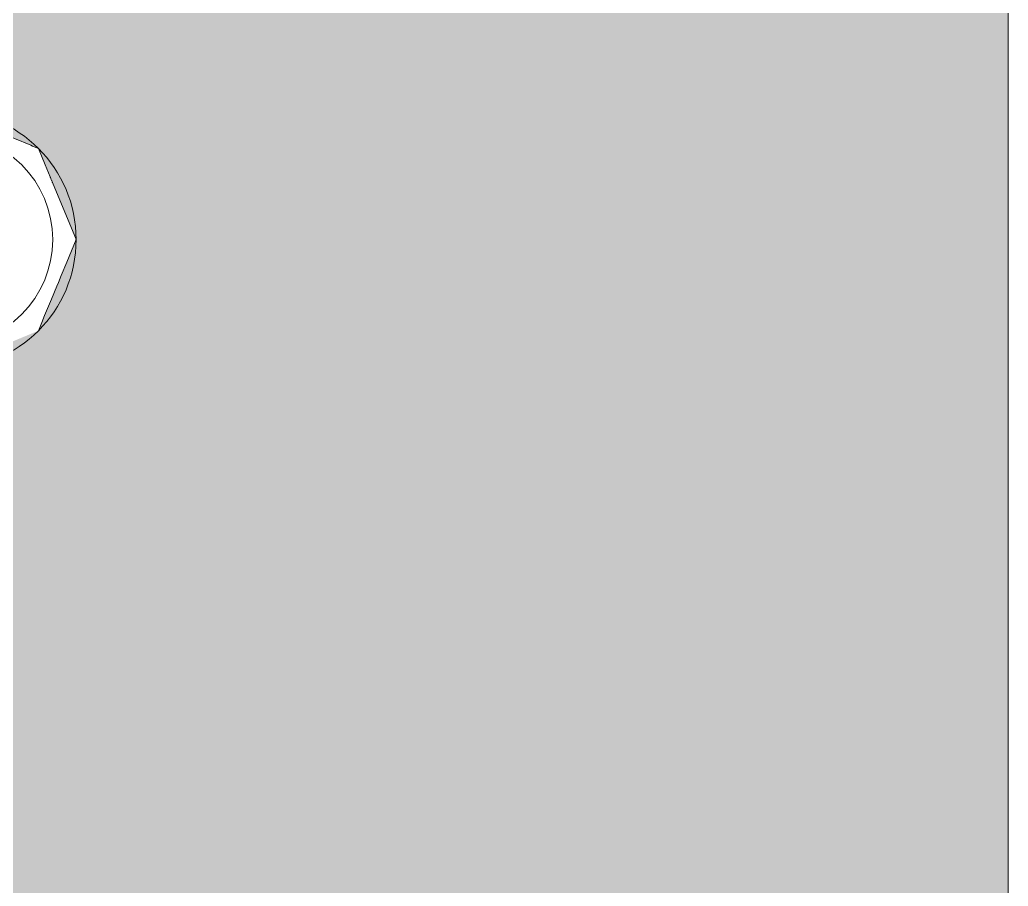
# Paper-space layout '1' of a CAD drawing. Header units: millimetres. Extents: x 1 to 31501, y 3 to 22278.
# Drawn here: x 16744.8 to 16878.8, y 2136.4 to 2253.8 of the extents above; entities that cross this region are included whole.
import ezdxf

# ---------------------------------------------------------------- set-up
doc = ezdxf.new("R2010")
doc.units = ezdxf.units.MM
doc.header["$MEASUREMENT"] = 0
doc.layers.add('NKB-LOGO', color=1, linetype='Continuous', lineweight=13)
doc.layers.add('NKB-SIGN', color=1, linetype='Continuous', lineweight=18)

# ---------------------------------------------------------------- blocks, each defined once
blk = doc.blocks.new('*U5')
at = {"layer": 'NKB-LOGO', "color": 1, "linetype": 'Continuous'}
for p, q in [((327.945, 724.25), (327.945, 190.435)), ((327.945, 190.435), (327.945, 190.399)), ((327.945, 190.399), (327.945, 190.399)), ((327.945, 190.399), (327.945, 190.12)), ((283.808, 189.966), (286.247, 188.956)), ((327.945, 190.12), (327.945, 189.966)), ((327.945, 189.966), (327.945, 188.956)), ((286.247, 188.956), (286.319, 188.926)), ((327.945, 188.956), (327.945, 188.926)), ((286.319, 188.926), (286.563, 188.825)), ((286.563, 188.825), (286.853, 188.124)), ((327.945, 188.926), (327.945, 188.825)), ((327.945, 188.825), (327.945, 188.124)), ((286.853, 188.124), (287.063, 187.619)), ((327.945, 188.124), (327.945, 187.619)), ((287.063, 187.619), (287.063, 187.619)), ((287.063, 187.619), (287.063, 187.619)), ((287.063, 187.619), (287.063, 187.619)), ((287.063, 187.619), (287.063, 187.619)), ((287.063, 187.619), (287.063, 187.618)), ((287.063, 187.618), (287.063, 187.618)), ((287.063, 187.618), (287.063, 187.618)), ((287.063, 187.618), (287.063, 187.618)), ((287.063, 187.618), (287.063, 187.618)), ((287.063, 187.618), (287.063, 187.618)), ((287.063, 187.618), (287.063, 187.618)), ((287.063, 187.618), (287.063, 187.618)), ((287.063, 187.618), (287.063, 187.618)), ((287.063, 187.618), (287.063, 187.618)), ((287.063, 187.618), (287.069, 187.603)), ((287.069, 187.603), (287.069, 187.603)), ((287.069, 187.603), (287.069, 187.603)), ((287.069, 187.603), (287.069, 187.603)), ((287.069, 187.603), (287.069, 187.603)), ((287.069, 187.603), (287.069, 187.602)), ((287.069, 187.602), (287.069, 187.602)), ((287.069, 187.602), (287.07, 187.602)), ((287.07, 187.602), (287.07, 187.601)), ((287.07, 187.601), (287.07, 187.601)), ((287.07, 187.601), (287.07, 187.601)), ((287.07, 187.601), (287.07, 187.6)), ((287.07, 187.6), (287.07, 187.6)), ((287.07, 187.6), (287.071, 187.599)), ((287.071, 187.599), (287.071, 187.599)), ((287.071, 187.599), (287.071, 187.599)), ((287.071, 187.599), (287.071, 187.599)), ((287.071, 187.599), (287.071, 187.599)), ((287.071, 187.599), (287.071, 187.599)), ((287.071, 187.599), (287.071, 187.599)), ((287.071, 187.599), (287.076, 187.587)), ((287.076, 187.587), (287.076, 187.586)), ((287.076, 187.586), (287.077, 187.585)), ((287.077, 187.585), (287.077, 187.585)), ((287.077, 187.585), (287.077, 187.584)), ((287.077, 187.584), (287.077, 187.584)), ((287.077, 187.584), (287.077, 187.584)), ((287.077, 187.584), (287.077, 187.584)), ((287.077, 187.584), (287.077, 187.584)), ((287.077, 187.584), (287.077, 187.584)), ((287.077, 187.584), (287.077, 187.584)), ((287.077, 187.584), (287.077, 187.583)), ((287.077, 187.583), (287.077, 187.583)), ((287.077, 187.583), (287.077, 187.583)), ((287.077, 187.583), (287.077, 187.583)), ((287.077, 187.583), (287.077, 187.583)), ((287.077, 187.583), (287.078, 187.583)), ((287.078, 187.583), (287.078, 187.583)), ((287.078, 187.583), (287.078, 187.583)), ((287.078, 187.583), (287.078, 187.583)), ((287.078, 187.583), (287.078, 187.583)), ((287.078, 187.583), (287.078, 187.582)), ((287.078, 187.582), (287.078, 187.582)), ((287.078, 187.582), (287.078, 187.582)), ((287.078, 187.582), (287.078, 187.582)), ((287.078, 187.582), (287.078, 187.581)), ((287.078, 187.581), (287.078, 187.581)), ((287.078, 187.581), (287.078, 187.581)), ((287.078, 187.581), (287.079, 187.58)), ((287.079, 187.58), (287.079, 187.58)), ((287.079, 187.58), (287.093, 187.545)), ((287.093, 187.545), (287.093, 187.545)), ((287.093, 187.545), (287.093, 187.545)), ((287.093, 187.545), (287.093, 187.545)), ((287.093, 187.545), (287.093, 187.544)), ((287.093, 187.544), (287.094, 187.544)), ((287.094, 187.544), (287.094, 187.544)), ((287.094, 187.544), (287.094, 187.542)), ((287.094, 187.542), (287.095, 187.542)), ((287.095, 187.542), (287.095, 187.541)), ((287.095, 187.541), (287.095, 187.54)), ((287.095, 187.54), (287.096, 187.539)), ((287.096, 187.539), (287.096, 187.538)), ((287.096, 187.538), (287.097, 187.537)), ((287.097, 187.537), (287.097, 187.536)), ((287.097, 187.536), (287.097, 187.536)), ((287.097, 187.536), (287.097, 187.536)), ((287.097, 187.536), (287.097, 187.536)), ((287.097, 187.536), (287.097, 187.535)), ((287.097, 187.535), (287.098, 187.534)), ((287.098, 187.534), (287.11, 187.504)), ((287.11, 187.504), (287.111, 187.502)), ((287.111, 187.502), (287.111, 187.501)), ((287.111, 187.501), (287.112, 187.501)), ((287.112, 187.501), (287.112, 187.501)), ((287.112, 187.501), (287.112, 187.5)), ((287.112, 187.5), (287.112, 187.499)), ((287.112, 187.499), (287.112, 187.499)), ((287.112, 187.499), (287.112, 187.499)), ((287.112, 187.499), (287.113, 187.498)), ((287.113, 187.498), (287.113, 187.498)), ((287.113, 187.498), (287.113, 187.498)), ((287.113, 187.498), (287.113, 187.498)), ((287.113, 187.498), (287.113, 187.498)), ((287.113, 187.498), (287.113, 187.498)), ((287.113, 187.498), (287.113, 187.498)), ((287.113, 187.498), (287.113, 187.497)), ((287.113, 187.497), (287.113, 187.497)), ((287.113, 187.497), (287.113, 187.497)), ((287.113, 187.497), (287.113, 187.497)), ((287.113, 187.497), (287.113, 187.497)), ((287.113, 187.497), (287.113, 187.497)), ((287.113, 187.497), (287.113, 187.497)), ((287.113, 187.497), (287.113, 187.496)), ((287.113, 187.496), (287.114, 187.496)), ((287.114, 187.496), (287.114, 187.495)), ((287.114, 187.495), (287.114, 187.495)), ((287.114, 187.495), (287.114, 187.495)), ((287.114, 187.495), (287.114, 187.495)), ((287.114, 187.495), (287.115, 187.493)), ((287.115, 187.493), (287.129, 187.46)), ((287.129, 187.46), (287.129, 187.459)), ((287.129, 187.459), (287.129, 187.459)), ((287.129, 187.459), (287.129, 187.459)), ((287.129, 187.459), (287.129, 187.459)), ((287.129, 187.459), (287.129, 187.459)), ((287.129, 187.459), (287.129, 187.458)), ((287.129, 187.458), (287.13, 187.457)), ((287.13, 187.457), (287.13, 187.456)), ((287.13, 187.456), (287.13, 187.456)), ((287.13, 187.456), (287.131, 187.454)), ((287.131, 187.454), (287.131, 187.453)), ((287.131, 187.453), (287.131, 187.453)), ((287.131, 187.453), (287.132, 187.451)), ((287.132, 187.451), (287.132, 187.451)), ((287.132, 187.451), (287.132, 187.451)), ((287.132, 187.451), (287.132, 187.451)), ((287.132, 187.451), (287.133, 187.45)), ((287.133, 187.45), (287.133, 187.449)), ((287.133, 187.449), (287.134, 187.448)), ((287.134, 187.448), (287.146, 187.417)), ((287.146, 187.417), (287.147, 187.416)), ((287.147, 187.416), (287.147, 187.415)), ((287.147, 187.415), (287.147, 187.415)), ((287.147, 187.415), (287.147, 187.415)), ((287.147, 187.415), (287.147, 187.414)), ((287.147, 187.414), (287.148, 187.414)), ((287.148, 187.414), (287.148, 187.414)), ((287.148, 187.414), (287.148, 187.414)), ((287.148, 187.414), (287.148, 187.413)), ((287.148, 187.413), (287.148, 187.413)), ((287.148, 187.413), (287.148, 187.413)), ((287.148, 187.413), (287.148, 187.412)), ((287.148, 187.412), (287.148, 187.412)), ((287.148, 187.412), (287.148, 187.412)), ((287.148, 187.412), (287.148, 187.412)), ((287.148, 187.412), (287.148, 187.412)), ((287.148, 187.412), (287.148, 187.412)), ((287.148, 187.412), (287.148, 187.412)), ((287.148, 187.412), (287.148, 187.412)), ((287.148, 187.412), (287.148, 187.412)), ((287.148, 187.412), (287.148, 187.412)), ((287.148, 187.412), (287.148, 187.412)), ((287.148, 187.412), (287.149, 187.411)), ((287.149, 187.411), (287.149, 187.411)), ((287.149, 187.411), (287.149, 187.411)), ((287.149, 187.411), (287.149, 187.411)), ((287.149, 187.411), (287.149, 187.411)), ((287.149, 187.411), (287.149, 187.411)), ((287.149, 187.411), (287.149, 187.409)), ((287.149, 187.409), (287.155, 187.396)), ((287.155, 187.396), (287.155, 187.396)), ((287.155, 187.396), (287.155, 187.396)), ((287.155, 187.396), (287.155, 187.396)), ((287.155, 187.396), (287.155, 187.396)), ((287.155, 187.396), (287.155, 187.396)), ((287.155, 187.396), (287.155, 187.396)), ((287.155, 187.396), (287.155, 187.395)), ((287.155, 187.395), (287.155, 187.395)), ((287.155, 187.395), (287.156, 187.395)), ((287.156, 187.395), (287.156, 187.394)), ((287.156, 187.394), (287.156, 187.394)), ((287.156, 187.394), (287.156, 187.393)), ((287.156, 187.393), (287.156, 187.393)), ((287.156, 187.393), (287.156, 187.393)), ((287.156, 187.393), (287.156, 187.393)), ((287.156, 187.393), (287.156, 187.393)), ((287.156, 187.393), (287.157, 187.392)), ((287.157, 187.392), (287.157, 187.391)), ((287.157, 187.391), (287.157, 187.39)), ((287.157, 187.39), (287.163, 187.377)), ((287.163, 187.377), (287.163, 187.377)), ((287.163, 187.377), (287.163, 187.377)), ((287.163, 187.377), (287.163, 187.377)), ((287.163, 187.377), (287.163, 187.377)), ((287.163, 187.377), (287.163, 187.377)), ((287.163, 187.377), (287.163, 187.377)), ((287.163, 187.377), (287.163, 187.377)), ((287.163, 187.377), (287.163, 187.377)), ((287.163, 187.377), (287.163, 187.377)), ((287.163, 187.377), (287.163, 187.377)), ((287.163, 187.377), (287.163, 187.377)), ((287.163, 187.377), (287.163, 187.377)), ((287.163, 187.377), (287.163, 187.377)), ((287.163, 187.377), (287.163, 187.377)), ((287.163, 187.377), (287.163, 187.377)), ((287.163, 187.377), (287.163, 187.377)), ((287.163, 187.377), (287.163, 187.377)), ((287.163, 187.377), (287.163, 187.377)), ((287.163, 187.377), (287.163, 187.377)), ((287.163, 187.377), (287.163, 187.377)), ((287.163, 187.377), (287.549, 186.445)), ((327.945, 187.619), (327.945, 187.619)), ((327.945, 187.619), (327.945, 187.619)), ((327.945, 187.619), (327.945, 187.619)), ((327.945, 187.619), (327.945, 187.619)), ((327.945, 187.619), (327.945, 187.618)), ((327.945, 187.618), (327.945, 187.618)), ((327.945, 187.618), (327.945, 187.618)), ((327.945, 187.618), (327.945, 187.618)), ((327.945, 187.618), (327.945, 187.618)), ((327.945, 187.618), (327.945, 187.618)), ((327.945, 187.618), (327.945, 187.618)), ((327.945, 187.618), (327.945, 187.618)), ((327.945, 187.618), (327.945, 187.618)), ((327.945, 187.618), (327.945, 187.618)), ((327.945, 187.618), (327.945, 187.603)), ((327.945, 187.603), (327.945, 187.603)), ((327.945, 187.603), (327.945, 187.603)), ((327.945, 187.603), (327.945, 187.603)), ((327.945, 187.603), (327.945, 187.603)), ((327.945, 187.603), (327.945, 187.602)), ((327.945, 187.602), (327.945, 187.602)), ((327.945, 187.602), (327.945, 187.602)), ((327.945, 187.602), (327.945, 187.601)), ((327.945, 187.601), (327.945, 187.601)), ((327.945, 187.601), (327.945, 187.601)), ((327.945, 187.601), (327.945, 187.6)), ((327.945, 187.6), (327.945, 187.6)), ((327.945, 187.6), (327.945, 187.599)), ((327.945, 187.599), (327.945, 187.599)), ((327.945, 187.599), (327.945, 187.599)), ((327.945, 187.599), (327.945, 187.599)), ((327.945, 187.599), (327.945, 187.599)), ((327.945, 187.599), (327.945, 187.599)), ((327.945, 187.599), (327.945, 187.599)), ((327.945, 187.599), (327.945, 187.587)), ((327.945, 187.587), (327.945, 187.586)), ((327.945, 187.586), (327.945, 187.585)), ((327.945, 187.585), (327.945, 187.585)), ((327.945, 187.585), (327.945, 187.584)), ((327.945, 187.584), (327.945, 187.584)), ((327.945, 187.584), (327.945, 187.584)), ((327.945, 187.584), (327.945, 187.584)), ((327.945, 187.584), (327.945, 187.584)), ((327.945, 187.584), (327.945, 187.584)), ((327.945, 187.584), (327.945, 187.584)), ((327.945, 187.584), (327.945, 187.583)), ((327.945, 187.583), (327.945, 187.583)), ((327.945, 187.583), (327.945, 187.583)), ((327.945, 187.583), (327.945, 187.583)), ((327.945, 187.583), (327.945, 187.583)), ((327.945, 187.583), (327.945, 187.583)), ((327.945, 187.583), (327.945, 187.583)), ((327.945, 187.583), (327.945, 187.583)), ((327.945, 187.583), (327.945, 187.583)), ((327.945, 187.583), (327.945, 187.583)), ((327.945, 187.583), (327.945, 187.582)), ((327.945, 187.582), (327.945, 187.582)), ((327.945, 187.582), (327.945, 187.582)), ((327.945, 187.582), (327.945, 187.582)), ((327.945, 187.582), (327.945, 187.581)), ((327.945, 187.581), (327.945, 187.581)), ((327.945, 187.581), (327.945, 187.581)), ((327.945, 187.581), (327.945, 187.58)), ((327.945, 187.58), (327.945, 187.58)), ((327.945, 187.58), (327.945, 187.545)), ((327.945, 187.545), (327.945, 187.545)), ((327.945, 187.545), (327.945, 187.545)), ((327.945, 187.545), (327.945, 187.545)), ((327.945, 187.545), (327.945, 187.544)), ((327.945, 187.544), (327.945, 187.544)), ((327.945, 187.544), (327.945, 187.544)), ((327.945, 187.544), (327.945, 187.542)), ((327.945, 187.542), (327.945, 187.542)), ((327.945, 187.542), (327.945, 187.541)), ((327.945, 187.541), (327.945, 187.54)), ((327.945, 187.54), (327.945, 187.539)), ((327.945, 187.539), (327.945, 187.538)), ((327.945, 187.538), (327.945, 187.537)), ((327.945, 187.537), (327.945, 187.536)), ((327.945, 187.536), (327.945, 187.536)), ((327.945, 187.536), (327.945, 187.536)), ((327.945, 187.536), (327.945, 187.536)), ((327.945, 187.536), (327.945, 187.535)), ((327.945, 187.535), (327.945, 187.534)), ((327.945, 187.534), (327.945, 187.504)), ((327.945, 187.504), (327.945, 187.502)), ((327.945, 187.502), (327.945, 187.501)), ((327.945, 187.501), (327.945, 187.501)), ((327.945, 187.501), (327.945, 187.501)), ((327.945, 187.501), (327.945, 187.5)), ((327.945, 187.5), (327.945, 187.499)), ((327.945, 187.499), (327.945, 187.499)), ((327.945, 187.499), (327.945, 187.499)), ((327.945, 187.499), (327.945, 187.498)), ((327.945, 187.498), (327.945, 187.498)), ((327.945, 187.498), (327.945, 187.498)), ((327.945, 187.498), (327.945, 187.498)), ((327.945, 187.498), (327.945, 187.498)), ((327.945, 187.498), (327.945, 187.498)), ((327.945, 187.498), (327.945, 187.498)), ((327.945, 187.498), (327.945, 187.497)), ((327.945, 187.497), (327.945, 187.497)), ((327.945, 187.497), (327.945, 187.497)), ((327.945, 187.497), (327.945, 187.497)), ((327.945, 187.497), (327.945, 187.497)), ((327.945, 187.497), (327.945, 187.497)), ((327.945, 187.497), (327.945, 187.497)), ((327.945, 187.497), (327.945, 187.496)), ((327.945, 187.496), (327.945, 187.496)), ((327.945, 187.496), (327.945, 187.495)), ((327.945, 187.495), (327.945, 187.495)), ((327.945, 187.495), (327.945, 187.495)), ((327.945, 187.495), (327.945, 187.495)), ((327.945, 187.495), (327.945, 187.493)), ((327.945, 187.493), (327.945, 187.46)), ((327.945, 187.46), (327.945, 187.459)), ((327.945, 187.459), (327.945, 187.459)), ((327.945, 187.459), (327.945, 187.459)), ((327.945, 187.459), (327.945, 187.459)), ((327.945, 187.459), (327.945, 187.459)), ((327.945, 187.459), (327.945, 187.458)), ((327.945, 187.458), (327.945, 187.457)), ((327.945, 187.457), (327.945, 187.456)), ((327.945, 187.456), (327.945, 187.456)), ((327.945, 187.456), (327.945, 187.454)), ((327.945, 187.454), (327.945, 187.453)), ((327.945, 187.453), (327.945, 187.453)), ((327.945, 187.453), (327.945, 187.451)), ((327.945, 187.451), (327.945, 187.451)), ((327.945, 187.451), (327.945, 187.451)), ((327.945, 187.451), (327.945, 187.451)), ((327.945, 187.451), (327.945, 187.45)), ((327.945, 187.45), (327.945, 187.449)), ((327.945, 187.449), (327.945, 187.448)), ((327.945, 187.448), (327.945, 187.417)), ((327.945, 187.417), (327.945, 187.416)), ((327.945, 187.416), (327.945, 187.415)), ((327.945, 187.415), (327.945, 187.415)), ((327.945, 187.415), (327.945, 187.415)), ((327.945, 187.415), (327.945, 187.414)), ((327.945, 187.414), (327.945, 187.414)), ((327.945, 187.414), (327.945, 187.414)), ((327.945, 187.414), (327.945, 187.414)), ((327.945, 187.414), (327.945, 187.413)), ((327.945, 187.413), (327.945, 187.413)), ((327.945, 187.413), (327.945, 187.413)), ((327.945, 187.413), (327.945, 187.412)), ((327.945, 187.412), (327.945, 187.412)), ((327.945, 187.412), (327.945, 187.412)), ((327.945, 187.412), (327.945, 187.412)), ((327.945, 187.412), (327.945, 187.412)), ((327.945, 187.412), (327.945, 187.412)), ((327.945, 187.412), (327.945, 187.412)), ((327.945, 187.412), (327.945, 187.412)), ((327.945, 187.412), (327.945, 187.412)), ((327.945, 187.412), (327.945, 187.412)), ((327.945, 187.412), (327.945, 187.412)), ((327.945, 187.412), (327.945, 187.411)), ((327.945, 187.411), (327.945, 187.411)), ((327.945, 187.411), (327.945, 187.411)), ((327.945, 187.411), (327.945, 187.411)), ((327.945, 187.411), (327.945, 187.411)), ((327.945, 187.411), (327.945, 187.411)), ((327.945, 187.411), (327.945, 187.409)), ((327.945, 187.409), (327.945, 187.396)), ((327.945, 187.396), (327.945, 187.396)), ((327.945, 187.396), (327.945, 187.396)), ((327.945, 187.396), (327.945, 187.396)), ((327.945, 187.396), (327.945, 187.396)), ((327.945, 187.396), (327.945, 187.396)), ((327.945, 187.396), (327.945, 187.396)), ((327.945, 187.396), (327.945, 187.395)), ((327.945, 187.395), (327.945, 187.395)), ((327.945, 187.395), (327.945, 187.395)), ((327.945, 187.395), (327.945, 187.394)), ((327.945, 187.394), (327.945, 187.394)), ((327.945, 187.394), (327.945, 187.393)), ((327.945, 187.393), (327.945, 187.393)), ((327.945, 187.393), (327.945, 187.393)), ((327.945, 187.393), (327.945, 187.393)), ((327.945, 187.393), (327.945, 187.393)), ((327.945, 187.393), (327.945, 187.392)), ((327.945, 187.392), (327.945, 187.391)), ((327.945, 187.391), (327.945, 187.39)), ((327.945, 187.39), (327.945, 187.377)), ((327.945, 187.377), (327.945, 187.377)), ((327.945, 187.377), (327.945, 187.377)), ((327.945, 187.377), (327.945, 187.377)), ((327.945, 187.377), (327.945, 187.377)), ((327.945, 187.377), (327.945, 187.377)), ((327.945, 187.377), (327.945, 187.377)), ((327.945, 187.377), (327.945, 187.377)), ((327.945, 187.377), (327.945, 187.377)), ((327.945, 187.377), (327.945, 187.377)), ((327.945, 187.377), (327.945, 187.377)), ((327.945, 187.377), (327.945, 187.377)), ((327.945, 187.377), (327.945, 187.377)), ((327.945, 187.377), (327.945, 187.377)), ((327.945, 187.377), (327.945, 187.377)), ((327.945, 187.377), (327.945, 187.377)), ((327.945, 187.377), (327.945, 187.377)), ((327.945, 187.377), (327.945, 187.377)), ((327.945, 187.377), (327.945, 187.377)), ((327.945, 187.377), (327.945, 187.377)), ((327.945, 187.377), (327.945, 187.377)), ((327.945, 187.377), (327.945, 186.445)), ((287.549, 186.445), (288.157, 184.977)), ((327.945, 186.445), (327.945, 184.977)), ((288.174, 184.935), (287.777, 183.976)), ((288.157, 184.977), (288.16, 184.97)), ((288.16, 184.97), (288.163, 184.962)), ((288.163, 184.962), (288.166, 184.955)), ((288.166, 184.955), (288.174, 184.935)), ((327.945, 184.977), (327.945, 184.97)), ((327.945, 184.97), (327.945, 184.962)), ((327.945, 184.962), (327.945, 184.955)), ((327.945, 184.955), (327.945, 184.935)), ((327.945, 184.935), (327.945, 183.976)), ((287.777, 183.976), (287.538, 183.399)), ((327.945, 183.976), (327.945, 183.399)), ((287.417, 183.107), (287.352, 182.952)), ((287.538, 183.399), (287.417, 183.107)), ((287.538, 183.399), (287.538, 183.399)), ((327.945, 183.399), (327.945, 183.399)), ((327.945, 183.399), (327.945, 183.107)), ((327.945, 183.107), (327.945, 182.952)), ((287.352, 182.952), (287.124, 182.399)), ((327.945, 182.952), (327.945, 182.399)), ((287.124, 182.399), (286.831, 181.692)), ((327.945, 182.399), (327.945, 181.692)), ((286.709, 181.399), (286.563, 181.046)), ((286.831, 181.692), (286.709, 181.399)), ((327.945, 181.692), (327.945, 181.399)), ((327.945, 181.399), (327.945, 181.046)), ((327.945, 181.046), (327.945, 179.435)), ((327.945, 179.435), (327.945, 178.504)), ((327.945, 178.504), (327.945, 178.235)), ((327.945, 178.235), (327.945, 178.089)), ((327.945, 178.089), (327.945, 178.088)), ((327.945, 178.088), (327.945, 177.735)), ((327.945, 177.735), (327.945, 169.183)), ((327.945, 169.183), (327.945, 168.246)), ((327.945, 168.246), (327.945, 161.045)), ((327.945, 161.045), (327.945, 159.583)), ((327.945, 159.583), (327.945, 159.136)), ((327.945, 159.136), (327.945, 158.111)), ((327.945, 158.111), (327.945, 155.636))]:
    blk.add_line(p, q, dxfattribs=at)
for points in [[(0, 724.25), (0, 190.435), (327.945, 190.435)], [(282.674, 190.435), (282.761, 190.399), (327.945, 190.399)], [(282.761, 190.399), (282.761, 190.399), (327.945, 190.399)], [(282.761, 190.399), (327.945, 190.399), (327.945, 190.399)], [(282.761, 190.399), (283.436, 190.12), (327.945, 190.12)], [(283.436, 190.12), (283.808, 189.966), (327.945, 189.966)], [(283.808, 189.966), (286.247, 188.956), (327.945, 188.956)], [(286.247, 188.956), (286.319, 188.926), (327.945, 188.926)], [(286.319, 188.926), (286.563, 188.825), (327.945, 188.825)], [(286.563, 188.825), (286.853, 188.124), (327.945, 188.124)], [(286.853, 188.124), (287.063, 187.619), (327.945, 187.619)], [(287.063, 187.619), (287.063, 187.619), (327.945, 187.619)], [(287.063, 187.619), (287.063, 187.619), (327.945, 187.619)], [(287.063, 187.619), (287.063, 187.619), (327.945, 187.619)], [(287.063, 187.619), (287.063, 187.619), (327.945, 187.619)], [(287.063, 187.619), (287.063, 187.618), (327.945, 187.618)], [(287.063, 187.618), (287.063, 187.618), (327.945, 187.618)], [(287.063, 187.618), (287.063, 187.618), (327.945, 187.618)], [(287.063, 187.618), (287.063, 187.618), (327.945, 187.618)], [(287.063, 187.618), (287.063, 187.618), (327.945, 187.618)], [(287.063, 187.618), (287.063, 187.618), (327.945, 187.618)], [(287.063, 187.618), (287.063, 187.618), (327.945, 187.618)], [(287.063, 187.618), (287.063, 187.618), (327.945, 187.618)], [(287.063, 187.618), (287.063, 187.618), (327.945, 187.618)], [(287.063, 187.618), (287.063, 187.618), (327.945, 187.618)], [(287.063, 187.618), (287.069, 187.603), (327.945, 187.603)], [(287.069, 187.603), (287.069, 187.603), (327.945, 187.603)], [(287.069, 187.603), (287.069, 187.603), (327.945, 187.603)], [(287.069, 187.603), (287.069, 187.603), (327.945, 187.603)], [(287.069, 187.603), (287.069, 187.603), (327.945, 187.603)], [(287.069, 187.603), (287.069, 187.602), (327.945, 187.602)], [(287.069, 187.602), (287.069, 187.602), (327.945, 187.602)], [(287.069, 187.602), (287.07, 187.602), (327.945, 187.602)], [(287.07, 187.602), (287.07, 187.601), (327.945, 187.601)], [(287.07, 187.601), (287.07, 187.601), (327.945, 187.601)], [(287.07, 187.601), (287.07, 187.601), (327.945, 187.601)], [(287.07, 187.601), (287.07, 187.6), (327.945, 187.6)], [(287.07, 187.6), (287.07, 187.6), (327.945, 187.6)], [(287.07, 187.6), (287.071, 187.599), (327.945, 187.599)], [(287.071, 187.599), (287.071, 187.599), (327.945, 187.599)], [(287.071, 187.599), (287.071, 187.599), (327.945, 187.599)], [(287.071, 187.599), (287.071, 187.599), (327.945, 187.599)], [(287.071, 187.599), (287.071, 187.599), (327.945, 187.599)], [(287.071, 187.599), (287.071, 187.599), (327.945, 187.599)], [(287.071, 187.599), (287.071, 187.599), (327.945, 187.599)], [(287.071, 187.599), (287.076, 187.587), (327.945, 187.587)], [(287.076, 187.587), (287.076, 187.586), (327.945, 187.586)], [(287.076, 187.586), (287.077, 187.585), (327.945, 187.585)], [(287.077, 187.585), (287.077, 187.585), (327.945, 187.585)], [(287.077, 187.585), (287.077, 187.584), (327.945, 187.584)], [(287.077, 187.584), (287.077, 187.584), (327.945, 187.584)], [(287.077, 187.584), (287.077, 187.584), (327.945, 187.584)], [(287.077, 187.584), (287.077, 187.584), (327.945, 187.584)], [(287.077, 187.584), (287.077, 187.584), (327.945, 187.584)], [(287.077, 187.584), (287.077, 187.584), (327.945, 187.584)], [(287.077, 187.584), (287.077, 187.584), (327.945, 187.584)], [(287.077, 187.584), (287.077, 187.583), (327.945, 187.583)], [(287.077, 187.583), (287.077, 187.583), (327.945, 187.583)], [(287.077, 187.583), (287.077, 187.583), (327.945, 187.583)], [(287.077, 187.583), (287.077, 187.583), (327.945, 187.583)], [(287.077, 187.583), (287.077, 187.583), (327.945, 187.583)], [(287.077, 187.583), (287.078, 187.583), (327.945, 187.583)], [(287.078, 187.583), (287.078, 187.583), (327.945, 187.583)], [(287.078, 187.583), (287.078, 187.583), (327.945, 187.583)], [(287.078, 187.583), (287.078, 187.583), (327.945, 187.583)], [(287.078, 187.583), (287.078, 187.583), (327.945, 187.583)], [(287.078, 187.583), (287.078, 187.582), (327.945, 187.582)], [(287.078, 187.582), (287.078, 187.582), (327.945, 187.582)], [(287.078, 187.582), (287.078, 187.582), (327.945, 187.582)], [(287.078, 187.582), (287.078, 187.582), (327.945, 187.582)], [(287.078, 187.582), (287.078, 187.581), (327.945, 187.581)], [(287.078, 187.581), (287.078, 187.581), (327.945, 187.581)], [(287.078, 187.581), (287.078, 187.581), (327.945, 187.581)], [(287.078, 187.581), (287.079, 187.58), (327.945, 187.58)], [(287.079, 187.58), (287.079, 187.58), (327.945, 187.58)], [(287.079, 187.58), (287.093, 187.545), (327.945, 187.545)], [(287.093, 187.545), (287.093, 187.545), (327.945, 187.545)], [(287.093, 187.545), (287.093, 187.545), (327.945, 187.545)], [(287.093, 187.545), (287.093, 187.545), (327.945, 187.545)], [(287.093, 187.545), (287.093, 187.544), (327.945, 187.544)], [(287.093, 187.544), (287.094, 187.544), (327.945, 187.544)], [(287.094, 187.544), (287.094, 187.544), (327.945, 187.544)], [(287.094, 187.544), (287.094, 187.542), (327.945, 187.542)], [(287.094, 187.542), (287.095, 187.542), (327.945, 187.542)], [(287.095, 187.542), (287.095, 187.541), (327.945, 187.541)], [(287.095, 187.541), (287.095, 187.54), (327.945, 187.54)], [(287.095, 187.54), (287.096, 187.539), (327.945, 187.539)], [(287.096, 187.539), (287.096, 187.538), (327.945, 187.538)], [(287.096, 187.538), (287.097, 187.537), (327.945, 187.537)], [(287.097, 187.537), (287.097, 187.536), (327.945, 187.536)], [(287.097, 187.536), (287.097, 187.536), (327.945, 187.536)], [(287.097, 187.536), (287.097, 187.536), (327.945, 187.536)], [(287.097, 187.536), (287.097, 187.536), (327.945, 187.536)], [(287.097, 187.536), (287.097, 187.535), (327.945, 187.535)], [(287.097, 187.535), (287.098, 187.534), (327.945, 187.534)], [(287.098, 187.534), (287.11, 187.504), (327.945, 187.504)], [(287.11, 187.504), (287.111, 187.502), (327.945, 187.502)], [(287.111, 187.502), (287.111, 187.501), (327.945, 187.501)], [(287.111, 187.501), (287.112, 187.501), (327.945, 187.501)], [(287.112, 187.501), (287.112, 187.501), (327.945, 187.501)], [(287.112, 187.501), (287.112, 187.5), (327.945, 187.5)], [(287.112, 187.5), (287.112, 187.499), (327.945, 187.499)], [(287.112, 187.499), (287.112, 187.499), (327.945, 187.499)], [(287.112, 187.499), (287.112, 187.499), (327.945, 187.499)], [(287.112, 187.499), (287.113, 187.498), (327.945, 187.498)], [(287.113, 187.498), (287.113, 187.498), (327.945, 187.498)], [(287.113, 187.498), (287.113, 187.498), (327.945, 187.498)], [(287.113, 187.498), (287.113, 187.498), (327.945, 187.498)], [(287.113, 187.498), (287.113, 187.498), (327.945, 187.498)], [(287.113, 187.498), (287.113, 187.498), (327.945, 187.498)], [(287.113, 187.498), (287.113, 187.498), (327.945, 187.498)], [(287.113, 187.498), (287.113, 187.497), (327.945, 187.497)], [(287.113, 187.497), (287.113, 187.497), (327.945, 187.497)], [(287.113, 187.497), (287.113, 187.497), (327.945, 187.497)], [(287.113, 187.497), (287.113, 187.497), (327.945, 187.497)], [(287.113, 187.497), (287.113, 187.497), (327.945, 187.497)], [(287.113, 187.497), (287.113, 187.497), (327.945, 187.497)], [(287.113, 187.497), (287.113, 187.497), (327.945, 187.497)], [(287.113, 187.497), (287.113, 187.496), (327.945, 187.496)], [(287.113, 187.496), (287.114, 187.496), (327.945, 187.496)], [(287.114, 187.496), (287.114, 187.495), (327.945, 187.495)], [(287.114, 187.495), (287.114, 187.495), (327.945, 187.495)], [(287.114, 187.495), (287.114, 187.495), (327.945, 187.495)], [(287.114, 187.495), (287.114, 187.495), (327.945, 187.495)], [(287.114, 187.495), (287.115, 187.493), (327.945, 187.493)], [(287.115, 187.493), (287.129, 187.46), (327.945, 187.46)], [(287.129, 187.46), (287.129, 187.459), (327.945, 187.459)], [(287.129, 187.459), (287.129, 187.459), (327.945, 187.459)], [(287.129, 187.459), (287.129, 187.459), (327.945, 187.459)], [(287.129, 187.459), (287.129, 187.459), (327.945, 187.459)], [(287.129, 187.459), (287.129, 187.459), (327.945, 187.459)], [(287.129, 187.459), (287.129, 187.458), (327.945, 187.458)], [(287.129, 187.458), (287.13, 187.457), (327.945, 187.457)], [(287.13, 187.457), (287.13, 187.456), (327.945, 187.456)], [(287.13, 187.456), (287.13, 187.456), (327.945, 187.456)], [(287.13, 187.456), (287.131, 187.454), (327.945, 187.454)], [(287.131, 187.454), (287.131, 187.453), (327.945, 187.453)], [(287.131, 187.453), (287.131, 187.453), (327.945, 187.453)], [(287.131, 187.453), (287.132, 187.451), (327.945, 187.451)], [(287.132, 187.451), (287.132, 187.451), (327.945, 187.451)], [(287.132, 187.451), (287.132, 187.451), (327.945, 187.451)], [(287.132, 187.451), (287.132, 187.451), (327.945, 187.451)], [(287.132, 187.451), (287.133, 187.45), (327.945, 187.45)], [(287.133, 187.45), (287.133, 187.449), (327.945, 187.449)], [(287.133, 187.449), (287.134, 187.448), (327.945, 187.448)], [(287.134, 187.448), (287.146, 187.417), (327.945, 187.417)], [(287.146, 187.417), (287.147, 187.416), (327.945, 187.416)], [(287.147, 187.416), (287.147, 187.415), (327.945, 187.415)], [(287.147, 187.415), (287.147, 187.415), (327.945, 187.415)], [(287.147, 187.415), (287.147, 187.415), (327.945, 187.415)], [(287.147, 187.415), (287.147, 187.414), (327.945, 187.414)], [(287.147, 187.414), (287.148, 187.414), (327.945, 187.414)], [(287.148, 187.414), (287.148, 187.414), (327.945, 187.414)], [(287.148, 187.414), (287.148, 187.414), (327.945, 187.414)], [(287.148, 187.414), (287.148, 187.413), (327.945, 187.413)], [(287.148, 187.413), (287.148, 187.413), (327.945, 187.413)], [(287.148, 187.413), (287.148, 187.413), (327.945, 187.413)], [(287.148, 187.413), (287.148, 187.412), (327.945, 187.412)], [(287.148, 187.412), (287.148, 187.412), (327.945, 187.412)], [(287.148, 187.412), (287.148, 187.412), (327.945, 187.412)], [(287.148, 187.412), (287.148, 187.412), (327.945, 187.412)], [(287.148, 187.412), (287.148, 187.412), (327.945, 187.412)], [(287.148, 187.412), (287.148, 187.412), (327.945, 187.412)], [(287.148, 187.412), (287.148, 187.412), (327.945, 187.412)], [(287.148, 187.412), (287.148, 187.412), (327.945, 187.412)], [(287.148, 187.412), (287.148, 187.412), (327.945, 187.412)], [(287.148, 187.412), (287.148, 187.412), (327.945, 187.412)], [(287.148, 187.412), (287.148, 187.412), (327.945, 187.412)], [(287.148, 187.412), (287.149, 187.411), (327.945, 187.411)], [(287.149, 187.411), (287.149, 187.411), (327.945, 187.411)], [(287.149, 187.411), (287.149, 187.411), (327.945, 187.411)], [(287.149, 187.411), (287.149, 187.411), (327.945, 187.411)], [(287.149, 187.411), (287.149, 187.411), (327.945, 187.411)], [(287.149, 187.411), (287.149, 187.411), (327.945, 187.411)], [(287.149, 187.411), (287.149, 187.409), (327.945, 187.409)], [(287.149, 187.409), (287.155, 187.396), (327.945, 187.396)], [(287.155, 187.396), (287.155, 187.396), (327.945, 187.396)], [(287.155, 187.396), (287.155, 187.396), (327.945, 187.396)], [(287.155, 187.396), (287.155, 187.396), (327.945, 187.396)], [(287.155, 187.396), (287.155, 187.396), (327.945, 187.396)], [(287.155, 187.396), (287.155, 187.396), (327.945, 187.396)], [(287.155, 187.396), (287.155, 187.396), (327.945, 187.396)], [(287.155, 187.396), (287.155, 187.395), (327.945, 187.395)], [(287.155, 187.395), (287.155, 187.395), (327.945, 187.395)], [(287.155, 187.395), (287.156, 187.395), (327.945, 187.395)], [(287.156, 187.395), (287.156, 187.394), (327.945, 187.394)], [(287.156, 187.394), (287.156, 187.394), (327.945, 187.394)], [(287.156, 187.394), (287.156, 187.393), (327.945, 187.393)], [(287.156, 187.393), (287.156, 187.393), (327.945, 187.393)], [(287.156, 187.393), (287.156, 187.393), (327.945, 187.393)], [(287.156, 187.393), (287.156, 187.393), (327.945, 187.393)], [(287.156, 187.393), (287.156, 187.393), (327.945, 187.393)], [(287.156, 187.393), (287.157, 187.392), (327.945, 187.392)], [(287.157, 187.392), (287.157, 187.391), (327.945, 187.391)], [(287.157, 187.391), (287.157, 187.39), (327.945, 187.39)], [(287.157, 187.39), (287.163, 187.377), (327.945, 187.377)], [(287.163, 187.377), (287.163, 187.377), (327.945, 187.377)], [(287.163, 187.377), (287.163, 187.377), (327.945, 187.377)], [(287.163, 187.377), (287.163, 187.377), (327.945, 187.377)], [(287.163, 187.377), (287.163, 187.377), (327.945, 187.377)], [(287.163, 187.377), (287.163, 187.377), (327.945, 187.377)], [(287.163, 187.377), (287.163, 187.377), (327.945, 187.377)], [(287.163, 187.377), (287.163, 187.377), (327.945, 187.377)], [(287.163, 187.377), (287.163, 187.377), (327.945, 187.377)], [(287.163, 187.377), (287.163, 187.377), (327.945, 187.377)], [(287.163, 187.377), (287.163, 187.377), (327.945, 187.377)], [(287.163, 187.377), (287.163, 187.377), (327.945, 187.377)], [(287.163, 187.377), (287.163, 187.377), (327.945, 187.377)], [(287.163, 187.377), (287.163, 187.377), (327.945, 187.377)], [(287.163, 187.377), (287.163, 187.377), (327.945, 187.377)], [(287.163, 187.377), (287.163, 187.377), (327.945, 187.377)], [(287.163, 187.377), (287.163, 187.377), (327.945, 187.377)], [(287.163, 187.377), (287.163, 187.377), (327.945, 187.377)], [(287.163, 187.377), (287.163, 187.377), (327.945, 187.377)], [(287.163, 187.377), (287.163, 187.377), (327.945, 187.377)], [(287.163, 187.377), (287.163, 187.377), (327.945, 187.377)], [(287.163, 187.377), (287.549, 186.445), (327.945, 186.445)], [(287.549, 186.445), (288.157, 184.977), (327.945, 184.977)], [(288.174, 184.935), (287.777, 183.976), (327.945, 183.976)], [(288.157, 184.977), (288.16, 184.97), (327.945, 184.97)], [(288.16, 184.97), (288.163, 184.962), (327.945, 184.962)], [(288.163, 184.962), (288.166, 184.955), (327.945, 184.955)], [(288.166, 184.955), (288.174, 184.935), (327.945, 184.935)], [(287.777, 183.976), (287.538, 183.399), (327.945, 183.399)], [(287.417, 183.107), (287.352, 182.952), (327.945, 182.952)], [(287.538, 183.399), (287.417, 183.107), (327.945, 183.107)], [(287.538, 183.399), (287.538, 183.399), (327.945, 183.399)], [(287.538, 183.399), (327.945, 183.399), (327.945, 183.399)], [(287.352, 182.952), (287.124, 182.399), (327.945, 182.399)], [(287.124, 182.399), (286.831, 181.692), (327.945, 181.692)], [(286.709, 181.399), (286.563, 181.046), (327.945, 181.046)], [(286.831, 181.692), (286.709, 181.399), (327.945, 181.399)], [(286.563, 181.046), (282.674, 179.435), (327.945, 179.435)], [(273.9, 179.435), (274.14, 178.504), (327.945, 178.504)], [(274.14, 178.504), (274.21, 178.235), (327.945, 178.235)], [(274.21, 178.235), (274.247, 178.089), (327.945, 178.089)], [(274.247, 178.089), (274.247, 178.088), (327.945, 178.088)], [(274.247, 178.088), (274.339, 177.735), (327.945, 177.735)], [(274.339, 177.735), (276.545, 169.183), (327.945, 169.183)], [(276.545, 169.183), (276.786, 168.246), (327.945, 168.246)], [(276.786, 168.246), (272.338, 161.045), (327.945, 161.045)], [(272.338, 161.045), (271.435, 159.583), (327.945, 159.583)], [(271.435, 159.583), (271.159, 159.136), (327.945, 159.136)], [(271.159, 159.136), (270.526, 158.111), (327.945, 158.111)], [(270.526, 158.111), (268.997, 155.636), (327.945, 155.636)]]:
    blk.add_solid(points, dxfattribs=at)
at = {"layer": 'NKB-LOGO', "color": 1, "linetype": 'Continuous', "extrusion": (0, 0, -1)}
for points in [[(0, 724.25), (-327.945, 724.25), (-327.945, 190.435)], [(-282.674, 190.435), (-327.945, 190.435), (-327.945, 190.399)], [(-282.761, 190.399), (-327.945, 190.399), (-327.945, 190.12)], [(-283.436, 190.12), (-327.945, 190.12), (-327.945, 189.966)], [(-283.808, 189.966), (-327.945, 189.966), (-327.945, 188.956)], [(-286.247, 188.956), (-327.945, 188.956), (-327.945, 188.926)], [(-286.319, 188.926), (-327.945, 188.926), (-327.945, 188.825)], [(-286.563, 188.825), (-327.945, 188.825), (-327.945, 188.124)], [(-286.853, 188.124), (-327.945, 188.124), (-327.945, 187.619)], [(-287.063, 187.619), (-327.945, 187.619), (-327.945, 187.619)], [(-287.063, 187.619), (-327.945, 187.619), (-327.945, 187.619)], [(-287.063, 187.619), (-327.945, 187.619), (-327.945, 187.619)], [(-287.063, 187.619), (-327.945, 187.619), (-327.945, 187.619)], [(-287.063, 187.619), (-327.945, 187.619), (-327.945, 187.618)], [(-287.063, 187.618), (-327.945, 187.618), (-327.945, 187.618)], [(-287.063, 187.618), (-327.945, 187.618), (-327.945, 187.618)], [(-287.063, 187.618), (-327.945, 187.618), (-327.945, 187.618)], [(-287.063, 187.618), (-327.945, 187.618), (-327.945, 187.618)], [(-287.063, 187.618), (-327.945, 187.618), (-327.945, 187.618)], [(-287.063, 187.618), (-327.945, 187.618), (-327.945, 187.618)], [(-287.063, 187.618), (-327.945, 187.618), (-327.945, 187.618)], [(-287.063, 187.618), (-327.945, 187.618), (-327.945, 187.618)], [(-287.063, 187.618), (-327.945, 187.618), (-327.945, 187.618)], [(-287.063, 187.618), (-327.945, 187.618), (-327.945, 187.603)], [(-287.069, 187.603), (-327.945, 187.603), (-327.945, 187.603)], [(-287.069, 187.603), (-327.945, 187.603), (-327.945, 187.603)], [(-287.069, 187.603), (-327.945, 187.603), (-327.945, 187.603)], [(-287.069, 187.603), (-327.945, 187.603), (-327.945, 187.603)], [(-287.069, 187.603), (-327.945, 187.603), (-327.945, 187.602)], [(-287.069, 187.602), (-327.945, 187.602), (-327.945, 187.602)], [(-287.069, 187.602), (-327.945, 187.602), (-327.945, 187.602)], [(-287.07, 187.602), (-327.945, 187.602), (-327.945, 187.601)], [(-287.07, 187.601), (-327.945, 187.601), (-327.945, 187.601)], [(-287.07, 187.601), (-327.945, 187.601), (-327.945, 187.601)], [(-287.07, 187.601), (-327.945, 187.601), (-327.945, 187.6)], [(-287.07, 187.6), (-327.945, 187.6), (-327.945, 187.6)], [(-287.07, 187.6), (-327.945, 187.6), (-327.945, 187.599)], [(-287.071, 187.599), (-327.945, 187.599), (-327.945, 187.599)], [(-287.071, 187.599), (-327.945, 187.599), (-327.945, 187.599)], [(-287.071, 187.599), (-327.945, 187.599), (-327.945, 187.599)], [(-287.071, 187.599), (-327.945, 187.599), (-327.945, 187.599)], [(-287.071, 187.599), (-327.945, 187.599), (-327.945, 187.599)], [(-287.071, 187.599), (-327.945, 187.599), (-327.945, 187.599)], [(-287.071, 187.599), (-327.945, 187.599), (-327.945, 187.587)], [(-287.076, 187.587), (-327.945, 187.587), (-327.945, 187.586)], [(-287.076, 187.586), (-327.945, 187.586), (-327.945, 187.585)], [(-287.077, 187.585), (-327.945, 187.585), (-327.945, 187.585)], [(-287.077, 187.585), (-327.945, 187.585), (-327.945, 187.584)], [(-287.077, 187.584), (-327.945, 187.584), (-327.945, 187.584)], [(-287.077, 187.584), (-327.945, 187.584), (-327.945, 187.584)], [(-287.077, 187.584), (-327.945, 187.584), (-327.945, 187.584)], [(-287.077, 187.584), (-327.945, 187.584), (-327.945, 187.584)], [(-287.077, 187.584), (-327.945, 187.584), (-327.945, 187.584)], [(-287.077, 187.584), (-327.945, 187.584), (-327.945, 187.584)], [(-287.077, 187.584), (-327.945, 187.584), (-327.945, 187.583)], [(-287.077, 187.583), (-327.945, 187.583), (-327.945, 187.583)], [(-287.077, 187.583), (-327.945, 187.583), (-327.945, 187.583)], [(-287.077, 187.583), (-327.945, 187.583), (-327.945, 187.583)], [(-287.077, 187.583), (-327.945, 187.583), (-327.945, 187.583)], [(-287.077, 187.583), (-327.945, 187.583), (-327.945, 187.583)], [(-287.078, 187.583), (-327.945, 187.583), (-327.945, 187.583)], [(-287.078, 187.583), (-327.945, 187.583), (-327.945, 187.583)], [(-287.078, 187.583), (-327.945, 187.583), (-327.945, 187.583)], [(-287.078, 187.583), (-327.945, 187.583), (-327.945, 187.583)], [(-287.078, 187.583), (-327.945, 187.583), (-327.945, 187.582)], [(-287.078, 187.582), (-327.945, 187.582), (-327.945, 187.582)], [(-287.078, 187.582), (-327.945, 187.582), (-327.945, 187.582)], [(-287.078, 187.582), (-327.945, 187.582), (-327.945, 187.582)], [(-287.078, 187.582), (-327.945, 187.582), (-327.945, 187.581)], [(-287.078, 187.581), (-327.945, 187.581), (-327.945, 187.581)], [(-287.078, 187.581), (-327.945, 187.581), (-327.945, 187.581)], [(-287.078, 187.581), (-327.945, 187.581), (-327.945, 187.58)], [(-287.079, 187.58), (-327.945, 187.58), (-327.945, 187.58)], [(-287.079, 187.58), (-327.945, 187.58), (-327.945, 187.545)], [(-287.093, 187.545), (-327.945, 187.545), (-327.945, 187.545)], [(-287.093, 187.545), (-327.945, 187.545), (-327.945, 187.545)], [(-287.093, 187.545), (-327.945, 187.545), (-327.945, 187.545)], [(-287.093, 187.545), (-327.945, 187.545), (-327.945, 187.544)], [(-287.093, 187.544), (-327.945, 187.544), (-327.945, 187.544)], [(-287.094, 187.544), (-327.945, 187.544), (-327.945, 187.544)], [(-287.094, 187.544), (-327.945, 187.544), (-327.945, 187.542)], [(-287.094, 187.542), (-327.945, 187.542), (-327.945, 187.542)], [(-287.095, 187.542), (-327.945, 187.542), (-327.945, 187.541)], [(-287.095, 187.541), (-327.945, 187.541), (-327.945, 187.54)], [(-287.095, 187.54), (-327.945, 187.54), (-327.945, 187.539)], [(-287.096, 187.539), (-327.945, 187.539), (-327.945, 187.538)], [(-287.096, 187.538), (-327.945, 187.538), (-327.945, 187.537)], [(-287.097, 187.537), (-327.945, 187.537), (-327.945, 187.536)], [(-287.097, 187.536), (-327.945, 187.536), (-327.945, 187.536)], [(-287.097, 187.536), (-327.945, 187.536), (-327.945, 187.536)], [(-287.097, 187.536), (-327.945, 187.536), (-327.945, 187.536)], [(-287.097, 187.536), (-327.945, 187.536), (-327.945, 187.535)], [(-287.097, 187.535), (-327.945, 187.535), (-327.945, 187.534)], [(-287.098, 187.534), (-327.945, 187.534), (-327.945, 187.504)], [(-287.11, 187.504), (-327.945, 187.504), (-327.945, 187.502)], [(-287.111, 187.502), (-327.945, 187.502), (-327.945, 187.501)], [(-287.111, 187.501), (-327.945, 187.501), (-327.945, 187.501)], [(-287.112, 187.501), (-327.945, 187.501), (-327.945, 187.501)], [(-287.112, 187.501), (-327.945, 187.501), (-327.945, 187.5)], [(-287.112, 187.5), (-327.945, 187.5), (-327.945, 187.499)], [(-287.112, 187.499), (-327.945, 187.499), (-327.945, 187.499)], [(-287.112, 187.499), (-327.945, 187.499), (-327.945, 187.499)], [(-287.112, 187.499), (-327.945, 187.499), (-327.945, 187.498)], [(-287.113, 187.498), (-327.945, 187.498), (-327.945, 187.498)], [(-287.113, 187.498), (-327.945, 187.498), (-327.945, 187.498)], [(-287.113, 187.498), (-327.945, 187.498), (-327.945, 187.498)], [(-287.113, 187.498), (-327.945, 187.498), (-327.945, 187.498)], [(-287.113, 187.498), (-327.945, 187.498), (-327.945, 187.498)], [(-287.113, 187.498), (-327.945, 187.498), (-327.945, 187.498)], [(-287.113, 187.498), (-327.945, 187.498), (-327.945, 187.497)], [(-287.113, 187.497), (-327.945, 187.497), (-327.945, 187.497)], [(-287.113, 187.497), (-327.945, 187.497), (-327.945, 187.497)], [(-287.113, 187.497), (-327.945, 187.497), (-327.945, 187.497)], [(-287.113, 187.497), (-327.945, 187.497), (-327.945, 187.497)], [(-287.113, 187.497), (-327.945, 187.497), (-327.945, 187.497)], [(-287.113, 187.497), (-327.945, 187.497), (-327.945, 187.497)], [(-287.113, 187.497), (-327.945, 187.497), (-327.945, 187.496)], [(-287.113, 187.496), (-327.945, 187.496), (-327.945, 187.496)], [(-287.114, 187.496), (-327.945, 187.496), (-327.945, 187.495)], [(-287.114, 187.495), (-327.945, 187.495), (-327.945, 187.495)], [(-287.114, 187.495), (-327.945, 187.495), (-327.945, 187.495)], [(-287.114, 187.495), (-327.945, 187.495), (-327.945, 187.495)], [(-287.114, 187.495), (-327.945, 187.495), (-327.945, 187.493)], [(-287.115, 187.493), (-327.945, 187.493), (-327.945, 187.46)], [(-287.129, 187.46), (-327.945, 187.46), (-327.945, 187.459)], [(-287.129, 187.459), (-327.945, 187.459), (-327.945, 187.459)], [(-287.129, 187.459), (-327.945, 187.459), (-327.945, 187.459)], [(-287.129, 187.459), (-327.945, 187.459), (-327.945, 187.459)], [(-287.129, 187.459), (-327.945, 187.459), (-327.945, 187.459)], [(-287.129, 187.459), (-327.945, 187.459), (-327.945, 187.458)], [(-287.129, 187.458), (-327.945, 187.458), (-327.945, 187.457)], [(-287.13, 187.457), (-327.945, 187.457), (-327.945, 187.456)], [(-287.13, 187.456), (-327.945, 187.456), (-327.945, 187.456)], [(-287.13, 187.456), (-327.945, 187.456), (-327.945, 187.454)], [(-287.131, 187.454), (-327.945, 187.454), (-327.945, 187.453)], [(-287.131, 187.453), (-327.945, 187.453), (-327.945, 187.453)], [(-287.131, 187.453), (-327.945, 187.453), (-327.945, 187.451)], [(-287.132, 187.451), (-327.945, 187.451), (-327.945, 187.451)], [(-287.132, 187.451), (-327.945, 187.451), (-327.945, 187.451)], [(-287.132, 187.451), (-327.945, 187.451), (-327.945, 187.451)], [(-287.132, 187.451), (-327.945, 187.451), (-327.945, 187.45)], [(-287.133, 187.45), (-327.945, 187.45), (-327.945, 187.449)], [(-287.133, 187.449), (-327.945, 187.449), (-327.945, 187.448)], [(-287.134, 187.448), (-327.945, 187.448), (-327.945, 187.417)], [(-287.146, 187.417), (-327.945, 187.417), (-327.945, 187.416)], [(-287.147, 187.416), (-327.945, 187.416), (-327.945, 187.415)], [(-287.147, 187.415), (-327.945, 187.415), (-327.945, 187.415)], [(-287.147, 187.415), (-327.945, 187.415), (-327.945, 187.415)], [(-287.147, 187.415), (-327.945, 187.415), (-327.945, 187.414)], [(-287.147, 187.414), (-327.945, 187.414), (-327.945, 187.414)], [(-287.148, 187.414), (-327.945, 187.414), (-327.945, 187.414)], [(-287.148, 187.414), (-327.945, 187.414), (-327.945, 187.414)], [(-287.148, 187.414), (-327.945, 187.414), (-327.945, 187.413)], [(-287.148, 187.413), (-327.945, 187.413), (-327.945, 187.413)], [(-287.148, 187.413), (-327.945, 187.413), (-327.945, 187.413)], [(-287.148, 187.413), (-327.945, 187.413), (-327.945, 187.412)], [(-287.148, 187.412), (-327.945, 187.412), (-327.945, 187.412)], [(-287.148, 187.412), (-327.945, 187.412), (-327.945, 187.412)], [(-287.148, 187.412), (-327.945, 187.412), (-327.945, 187.412)], [(-287.148, 187.412), (-327.945, 187.412), (-327.945, 187.412)], [(-287.148, 187.412), (-327.945, 187.412), (-327.945, 187.412)], [(-287.148, 187.412), (-327.945, 187.412), (-327.945, 187.412)], [(-287.148, 187.412), (-327.945, 187.412), (-327.945, 187.412)], [(-287.148, 187.412), (-327.945, 187.412), (-327.945, 187.412)], [(-287.148, 187.412), (-327.945, 187.412), (-327.945, 187.412)], [(-287.148, 187.412), (-327.945, 187.412), (-327.945, 187.412)], [(-287.148, 187.412), (-327.945, 187.412), (-327.945, 187.411)], [(-287.149, 187.411), (-327.945, 187.411), (-327.945, 187.411)], [(-287.149, 187.411), (-327.945, 187.411), (-327.945, 187.411)], [(-287.149, 187.411), (-327.945, 187.411), (-327.945, 187.411)], [(-287.149, 187.411), (-327.945, 187.411), (-327.945, 187.411)], [(-287.149, 187.411), (-327.945, 187.411), (-327.945, 187.411)], [(-287.149, 187.411), (-327.945, 187.411), (-327.945, 187.409)], [(-287.149, 187.409), (-327.945, 187.409), (-327.945, 187.396)], [(-287.155, 187.396), (-327.945, 187.396), (-327.945, 187.396)], [(-287.155, 187.396), (-327.945, 187.396), (-327.945, 187.396)], [(-287.155, 187.396), (-327.945, 187.396), (-327.945, 187.396)], [(-287.155, 187.396), (-327.945, 187.396), (-327.945, 187.396)], [(-287.155, 187.396), (-327.945, 187.396), (-327.945, 187.396)], [(-287.155, 187.396), (-327.945, 187.396), (-327.945, 187.396)], [(-287.155, 187.396), (-327.945, 187.396), (-327.945, 187.395)], [(-287.155, 187.395), (-327.945, 187.395), (-327.945, 187.395)], [(-287.155, 187.395), (-327.945, 187.395), (-327.945, 187.395)], [(-287.156, 187.395), (-327.945, 187.395), (-327.945, 187.394)], [(-287.156, 187.394), (-327.945, 187.394), (-327.945, 187.394)], [(-287.156, 187.394), (-327.945, 187.394), (-327.945, 187.393)], [(-287.156, 187.393), (-327.945, 187.393), (-327.945, 187.393)], [(-287.156, 187.393), (-327.945, 187.393), (-327.945, 187.393)], [(-287.156, 187.393), (-327.945, 187.393), (-327.945, 187.393)], [(-287.156, 187.393), (-327.945, 187.393), (-327.945, 187.393)], [(-287.156, 187.393), (-327.945, 187.393), (-327.945, 187.392)], [(-287.157, 187.392), (-327.945, 187.392), (-327.945, 187.391)], [(-287.157, 187.391), (-327.945, 187.391), (-327.945, 187.39)], [(-287.157, 187.39), (-327.945, 187.39), (-327.945, 187.377)], [(-287.163, 187.377), (-327.945, 187.377), (-327.945, 187.377)], [(-287.163, 187.377), (-327.945, 187.377), (-327.945, 187.377)], [(-287.163, 187.377), (-327.945, 187.377), (-327.945, 187.377)], [(-287.163, 187.377), (-327.945, 187.377), (-327.945, 187.377)], [(-287.163, 187.377), (-327.945, 187.377), (-327.945, 187.377)], [(-287.163, 187.377), (-327.945, 187.377), (-327.945, 187.377)], [(-287.163, 187.377), (-327.945, 187.377), (-327.945, 187.377)], [(-287.163, 187.377), (-327.945, 187.377), (-327.945, 187.377)], [(-287.163, 187.377), (-327.945, 187.377), (-327.945, 187.377)], [(-287.163, 187.377), (-327.945, 187.377), (-327.945, 187.377)], [(-287.163, 187.377), (-327.945, 187.377), (-327.945, 187.377)], [(-287.163, 187.377), (-327.945, 187.377), (-327.945, 187.377)], [(-287.163, 187.377), (-327.945, 187.377), (-327.945, 187.377)], [(-287.163, 187.377), (-327.945, 187.377), (-327.945, 187.377)], [(-287.163, 187.377), (-327.945, 187.377), (-327.945, 187.377)], [(-287.163, 187.377), (-327.945, 187.377), (-327.945, 187.377)], [(-287.163, 187.377), (-327.945, 187.377), (-327.945, 187.377)], [(-287.163, 187.377), (-327.945, 187.377), (-327.945, 187.377)], [(-287.163, 187.377), (-327.945, 187.377), (-327.945, 187.377)], [(-287.163, 187.377), (-327.945, 187.377), (-327.945, 187.377)], [(-287.163, 187.377), (-327.945, 187.377), (-327.945, 186.445)], [(-287.549, 186.445), (-327.945, 186.445), (-327.945, 184.977)], [(-288.157, 184.977), (-327.945, 184.977), (-327.945, 184.97)], [(-288.16, 184.97), (-327.945, 184.97), (-327.945, 184.962)], [(-288.163, 184.962), (-327.945, 184.962), (-327.945, 184.955)], [(-288.166, 184.955), (-327.945, 184.955), (-327.945, 184.935)], [(-288.174, 184.935), (-327.945, 184.935), (-327.945, 183.976)], [(-287.777, 183.976), (-327.945, 183.976), (-327.945, 183.399)], [(-287.417, 183.107), (-327.945, 183.107), (-327.945, 182.952)], [(-287.538, 183.399), (-327.945, 183.399), (-327.945, 183.107)], [(-287.352, 182.952), (-327.945, 182.952), (-327.945, 182.399)], [(-287.124, 182.399), (-327.945, 182.399), (-327.945, 181.692)], [(-286.709, 181.399), (-327.945, 181.399), (-327.945, 181.046)], [(-286.831, 181.692), (-327.945, 181.692), (-327.945, 181.399)], [(-286.563, 181.046), (-327.945, 181.046), (-327.945, 179.435)], [(-273.9, 179.435), (-327.945, 179.435), (-327.945, 178.504)], [(-274.14, 178.504), (-327.945, 178.504), (-327.945, 178.235)], [(-274.21, 178.235), (-327.945, 178.235), (-327.945, 178.089)], [(-274.247, 178.089), (-327.945, 178.089), (-327.945, 178.088)], [(-274.247, 178.088), (-327.945, 178.088), (-327.945, 177.735)], [(-274.339, 177.735), (-327.945, 177.735), (-327.945, 169.183)], [(-276.545, 169.183), (-327.945, 169.183), (-327.945, 168.246)], [(-276.786, 168.246), (-327.945, 168.246), (-327.945, 161.045)], [(-272.338, 161.045), (-327.945, 161.045), (-327.945, 159.583)], [(-271.435, 159.583), (-327.945, 159.583), (-327.945, 159.136)], [(-271.159, 159.136), (-327.945, 159.136), (-327.945, 158.111)], [(-270.526, 158.111), (-327.945, 158.111), (-327.945, 155.636)]]:
    blk.add_solid(points, dxfattribs=at)
blk = doc.blocks.new('22222')
at = {"layer": 'NKB-LOGO'}
blk.add_lwpolyline([(327.945, 847.763), (0, 724.25), (0, 76.628), (327.945, 76.628), (327.945, 847.763)], close=True, dxfattribs=at)
at = {"layer": 'NKB-LOGO', "color": 1}
for radius in [5.5, 4.5]:
    blk.add_circle((282.674, 184.935), radius, dxfattribs=at)
at = {"layer": 'NKB-LOGO', "color": 1, "linetype": 'Continuous'}
blk.add_blockref('*U5', (0, 0), dxfattribs=at)

psp = doc.layouts.new('1')

# ---------------------------------------------------------------- block references
at = {"layer": 'NKB-SIGN', "xscale": 3.176814373185165, "yscale": 3.176814373185165, "zscale": 3.176814373185165}
psp.add_blockref('22222', (15836.96, 1636.55), dxfattribs=at)

doc.saveas('drawing.dxf')
